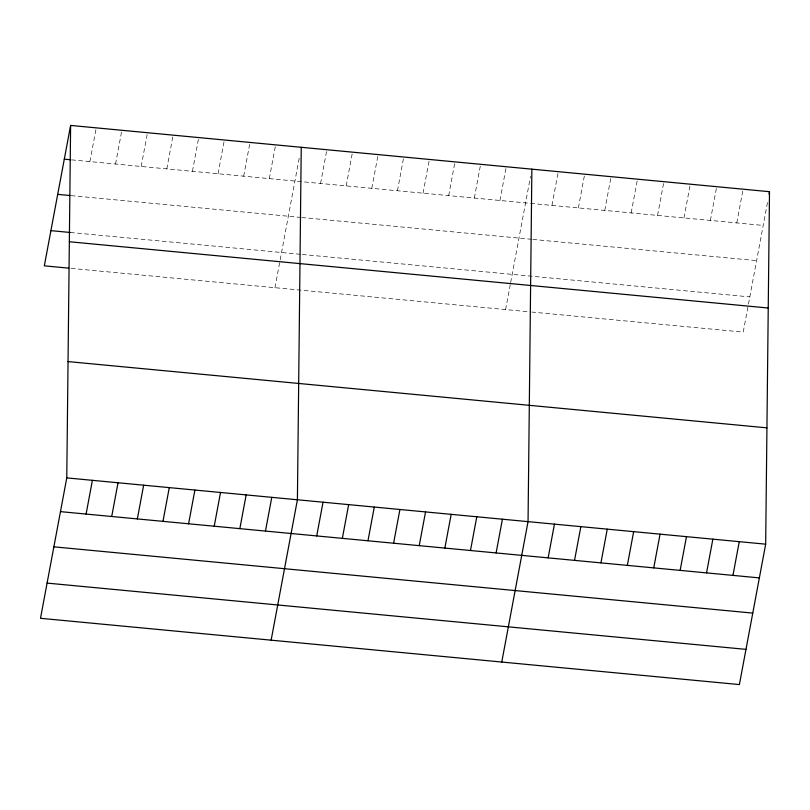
<?xml version="1.0" encoding="UTF-8"?>
<svg xmlns="http://www.w3.org/2000/svg" width="810" height="810" viewBox="0 0 810 810"><rect width="100%" height="100%" fill="white"/><g stroke="black" fill="none" stroke-linecap="round" stroke-linejoin="round"><path stroke-width="0.61" stroke-dasharray="4.05 3.04" d="M89.92 161.595L96.238 127.858M115.546 164.025L121.864 130.288M141.173 166.455L147.491 132.719M166.799 168.885L173.107 135.148M192.426 171.315L198.733 137.578M218.052 173.745L224.36 140.008M243.678 176.175L249.986 142.439M269.305 178.605L275.613 144.869M274.965 287.702L299.659 155.733M320.558 183.465L326.865 149.728M346.184 185.895L352.492 152.159M371.81 188.325L378.118 154.589M397.437 190.755L403.744 157.019M423.063 193.185L429.371 159.448M448.689 195.615L454.997 161.879M474.316 198.045L480.624 164.308M499.942 200.475L506.25 166.738M505.602 309.572L510.432 283.753M510.654 282.579L530.52 176.398M551.964 205.406L558.282 171.669M578.37 207.907L584.678 174.17M604.766 210.408L611.084 176.671M631.172 212.909L637.49 179.182M657.578 215.419L663.886 181.683M683.974 217.92L690.292 184.184M710.38 220.421L716.698 186.685M736.786 222.922L743.094 189.196M767.475 202.54L743.226 332.1L532.008 312.073M71.614 159.864L529.335 203.259M530.59 203.381L763.182 225.433M71.128 195.635L300.54 217.394M301.766 217.505L531.552 239.294M532.808 239.416L756.601 260.628M70.44 232.49L301.077 254.35M302.302 254.472L749.807 296.895M71.179 268.383L530.742 311.951"/><path stroke-width="1.21" d="M66.774 477.9L70.612 125.428L769.5 191.697L765.673 544.168L739.388 684.572L40.5 618.303L66.774 477.9L765.673 544.168M301.239 147.298L297.412 499.77L271.137 640.173M531.876 169.168L528.049 521.63L501.765 662.043M70.612 125.428L44.327 265.832L68.739 268.15M86.093 514.067L92.401 480.33M111.719 516.496L118.027 482.76M137.346 518.926L143.653 485.19M162.972 521.356L169.28 487.62M188.588 523.787L194.906 490.05M214.215 526.216L220.533 492.48M239.841 528.646L246.159 494.91M265.467 531.066L271.785 497.34M316.72 535.926L323.038 502.2M342.346 538.356L348.664 504.63M367.973 540.786L374.291 507.06M393.599 543.216L399.917 509.49M419.226 545.646L425.544 511.92M444.852 548.076L451.17 514.35M470.478 550.506L476.796 516.77M496.105 552.936L502.423 519.2M548.137 557.867L554.445 524.141M574.533 560.378L580.851 526.642M600.939 562.879L607.257 529.143M627.345 565.38L633.653 531.644M653.741 567.881L660.059 534.154M680.147 570.392L686.465 536.655M769.044 194.106L769.5 191.697M706.553 572.893L712.861 539.156M732.949 575.394L739.267 541.657M64.294 159.165L70.399 159.742M57.702 194.37L69.913 195.524M50.919 230.637L70.44 232.49M69.346 241.744L768.234 308.013M68.04 361.584L766.928 427.852M60.466 511.636L759.355 577.894M53.875 546.831L752.763 613.099M47.091 583.099L745.98 649.367"/></g></svg>
